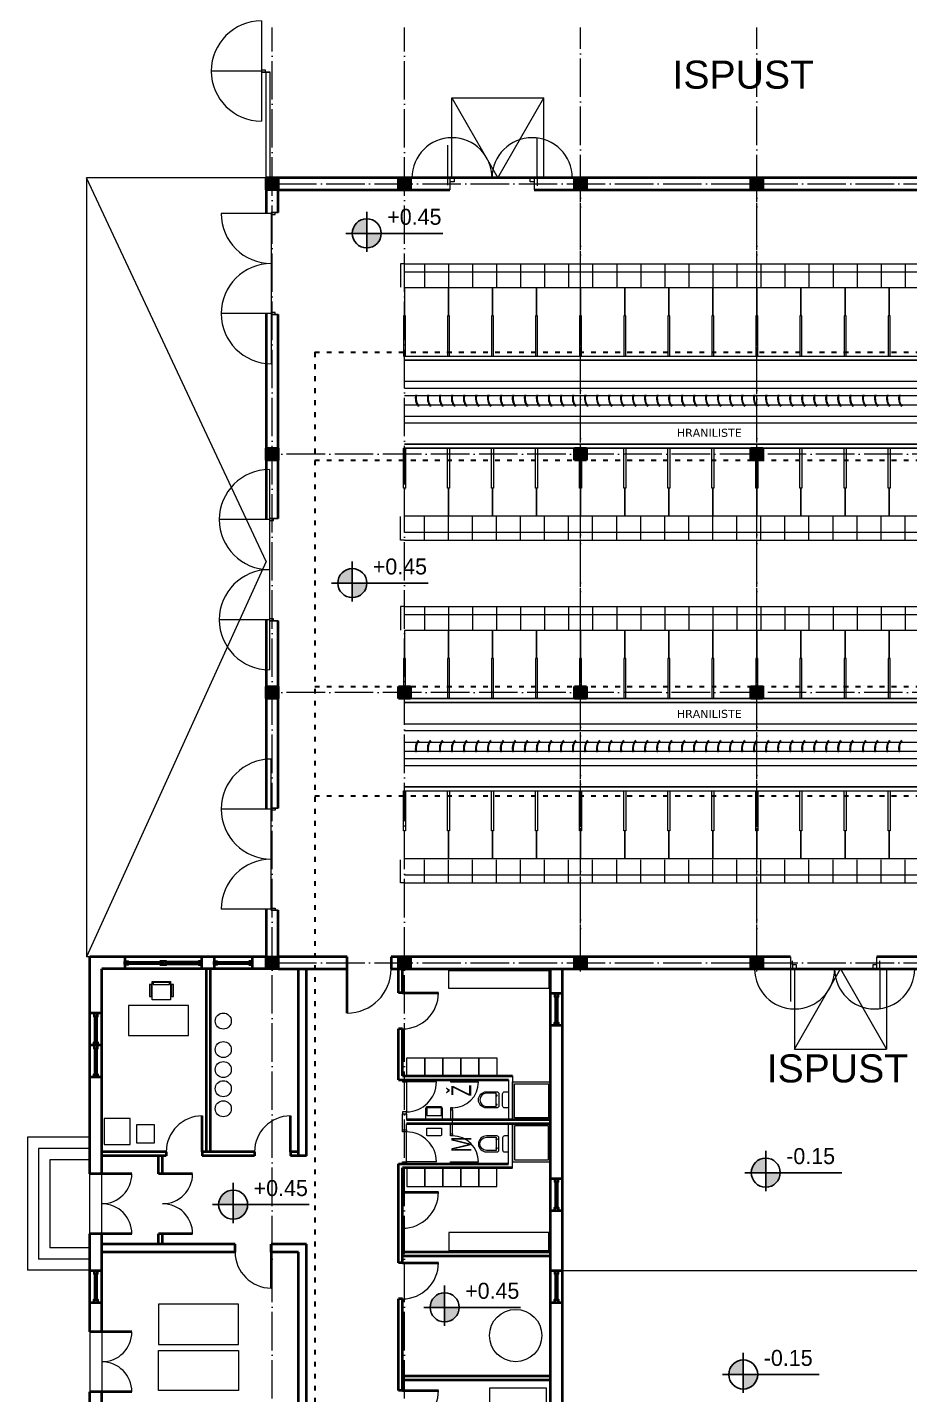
# Model space of a CAD drawing. Header units: millimetres. Extents: x 73 to 57768, y -40361 to 10065.
# Drawn here: x 4587 to 6789, y 4768 to 8181 of the extents above; entities that cross this region are included whole.
import ezdxf

# ---------------------------------------------------------------- set-up
doc = ezdxf.new("R2010")
doc.units = ezdxf.units.MM
doc.linetypes.add('ACAD_ISO03W100', pattern=[30, 12, -18])
doc.linetypes.add('ACAD_ISO04W100', pattern=[30, 24, -3, 0, -3])
for name, color, linetype, lineweight in [('1', 7, 'Continuous', 15), ('cijevi', 151, 'ACAD_ISO03W100', 30), ('fekalna', 43, 'Continuous', 5), ('hec', 253, 'Continuous', 5), ('oprema mobil.', 201, 'Continuous', 5), ('radna mjesta', 5, 'Continuous', 5), ('zidovi', 195, 'Continuous', 5)]:
    doc.layers.add(name, color=color, linetype=linetype, lineweight=lineweight)
doc.layers.add('pogled', color=7, linetype='Continuous', lineweight=5, true_color=0x8db1c3)
doc.layers.add('presjek', color=7, linetype='Continuous', lineweight=40, true_color=0xe37da2)
doc.layers.add('sjeccica', color=20, linetype='Continuous')
doc.layers.add('TEXT', color=7, linetype='Continuous')
doc.styles.add('1na50', font='', dxfattribs={"height": 15})
doc.styles.get('1na50').set_extended_font_data('SwitzerlandCondLight BH')

# ---------------------------------------------------------------- blocks, each defined once
blk = doc.blocks.new('A$C064C6560')
at = {"layer": '1'}
for points in [[(70, 112.5), (0, 112.5), (0, 2.5), (70, 2.5)], [(170, 2.5), (170, 112.5)]]:
    blk.add_lwpolyline(points, dxfattribs=at)
for points in [[(70, 110), (170, 110), (170, 115), (70, 115)], [(70, 0), (170, 0), (170, 5), (70, 5)]]:
    blk.add_lwpolyline(points, close=True, dxfattribs=at)
blk = doc.blocks.new('WC')
for points in [[(-20.6, -1.1), (19.4, -1.1), (19.4, -11.1, -0.414214), (14.4, -16.1, -0.414214)], [(14.4, -16.1), (-15.6, -16.1, -0.414214), (-20.6, -11.1), (-20.6, -1.1)], [(-15.6, -25.1), (14.4, -25.1, -0.414214), (19.4, -30.1), (19.4, -56.1, -1), (-20.6, -56.1), (-20.6, -30.1, -0.414214), (-15.6, -25.1, -0.414214)]]:
    blk.add_lwpolyline(points, format="xyb")
blk.add_lwpolyline([(16.1, -32.1), (-16.9, -32.1), (-16.9, -56.1, 1), (16.1, -56.1)], format="xyb", close=True)
for points in [[(-12.1, -32.1), (-10.7, -32.1), (-10.7, -29.1), (-12.1, -29.1)], [(10.8, -32.1), (12.2, -32.1), (12.2, -29.1), (10.8, -29.1)]]:
    blk.add_lwpolyline(points, close=True)

msp = doc.modelspace()

# ---------------------------------------------------------------- hatches: boundary and pattern name
at = {"layer": 'presjek'}
for points in [[(5212.775, 7805.822), (5182.775, 7805.822), (5182.775, 7775.822), (5212.775, 7775.822)], [(5542.775, 7805.822), (5512.775, 7805.822), (5512.775, 7775.822), (5542.775, 7775.822)], [(5982.775, 7805.822), (5952.775, 7805.822), (5952.775, 7775.822), (5982.775, 7775.822)], [(6422.775, 7805.822), (6392.775, 7805.822), (6392.775, 7775.822), (6422.775, 7775.822)], [(5212.775, 7130.822), (5182.775, 7130.822), (5182.775, 7100.822), (5212.775, 7100.822)], [(5982.775, 7130.822), (5952.775, 7130.822), (5952.775, 7100.822), (5982.775, 7100.822)], [(6422.775, 7130.822), (6392.775, 7130.822), (6392.775, 7100.822), (6422.775, 7100.822)], [(5212.775, 6535.822), (5182.775, 6535.822), (5182.775, 6505.822), (5212.775, 6505.822)], [(5542.775, 6535.822), (5512.775, 6535.822), (5512.775, 6505.822), (5542.775, 6505.822)], [(5982.775, 6535.822), (5952.775, 6535.822), (5952.775, 6505.822), (5982.775, 6505.822)], [(6422.775, 6535.822), (6392.775, 6535.822), (6392.775, 6505.822), (6422.775, 6505.822)], [(5212.775, 5860.822), (5182.775, 5860.822), (5182.775, 5830.822), (5212.775, 5830.822)], [(5542.775, 5860.822), (5512.775, 5860.822), (5512.775, 5830.822), (5542.775, 5830.822)], [(5982.775, 5860.822), (5952.775, 5860.822), (5952.775, 5830.822), (5982.775, 5830.822)], [(6422.775, 5860.822), (6392.775, 5860.822), (6392.775, 5830.822), (6422.775, 5830.822)]]:
    msp.add_hatch(color=256, dxfattribs=at).paths.add_polyline_path(points)
at = {"layer": 'TEXT'}
h = msp.add_hatch(color=256, dxfattribs=at)
h.paths.add_polyline_path([(5433.888, 7667.095), (5433.888, 7703.33, 0.41421356), (5397.653, 7667.095)])
h.paths.add_polyline_path([(5470.124, 7667.095), (5433.888, 7667.095), (5433.888, 7630.859, 0.41421356)])
h = msp.add_hatch(color=256, dxfattribs=at)
h.paths.add_polyline_path([(5397.849, 6794.195), (5397.849, 6830.431, 0.41421356), (5361.613, 6794.195)])
h.paths.add_polyline_path([(5434.085, 6794.195), (5397.849, 6794.195), (5397.849, 6757.959, 0.41421356)])
h = msp.add_hatch(color=256, dxfattribs=at)
h.paths.add_polyline_path([(6429.764, 5322.336), (6429.764, 5358.572, 0.41421356), (6393.528, 5322.336)])
h.paths.add_polyline_path([(6465.999, 5322.336), (6429.764, 5322.336), (6429.764, 5286.1, 0.41421356)])
h = msp.add_hatch(color=256, dxfattribs=at)
h.paths.add_polyline_path([(5100.435, 5242.503), (5100.435, 5278.738, 0.41421356), (5064.199, 5242.503)])
h.paths.add_polyline_path([(5136.671, 5242.503), (5100.435, 5242.503), (5100.435, 5206.267, 0.41421356)])
h = msp.add_hatch(color=256, dxfattribs=at)
h.paths.add_polyline_path([(5628.325, 4986.171), (5628.325, 5022.407, 0.41421356), (5592.089, 4986.171)])
h.paths.add_polyline_path([(5664.561, 4986.171), (5628.325, 4986.171), (5628.325, 4949.935, 0.41421356)])
h = msp.add_hatch(color=256, dxfattribs=at)
h.paths.add_polyline_path([(6373.766, 4818.558), (6373.766, 4854.794, 0.41421356), (6337.53, 4818.558)])
h.paths.add_polyline_path([(6410.002, 4818.558), (6373.766, 4818.558), (6373.766, 4782.322, 0.41421356)])

# ---------------------------------------------------------------- linework, layer by layer
for p, q in [((5180.907, 8069.839), (5170.907, 8069.839)), ((5180.907, 8069.839), (5192.775, 8069.839)), ((5195.635, 7719.226), (5212.775, 7719.226)), ((5195.635, 7464.226), (5212.775, 7464.226)), ((5527.775, 7350.822), (8280.275, 7350.822)), ((5527.775, 7140.822), (8280.275, 7140.822)), ((5527.775, 7130.822), (8280.275, 7130.822)), ((5200.907, 6955.194), (5190.907, 6955.194)), ((5200.907, 6955.194), (5212.775, 6955.194)), ((5200.907, 6700.194), (5190.907, 6700.194)), ((5200.907, 6700.194), (5212.775, 6700.194)), ((5527.775, 6505.822), (8280.275, 6505.822)), ((5527.775, 6495.822), (8280.275, 6495.822)), ((5527.775, 6285.822), (8280.275, 6285.822)), ((5195.635, 6232.419), (5212.775, 6232.419)), ((5195.635, 5977.419), (5212.775, 5977.419))]:
    msp.add_line(p, q)
at = {"layer": '1', "color": 251, "linetype": 'ACAD_ISO04W100', "ltscale": 4}
for p, q in [((5197.775, 2116.44), (5197.775, 8181.36)), ((5527.775, 2116.44), (5527.775, 8181.36)), ((5967.775, 5845.822), (5967.775, 8181.36)), ((6407.775, 5845.822), (6407.775, 8181.36)), ((5212.775, 7790.822), (9413.368, 7790.822)), ((5967.775, 5824.181), (5967.775, 7805.822)), ((6407.775, 5824.181), (6407.775, 7805.822)), ((9413.368, 7115.822), (5197.775, 7115.822)), ((9413.368, 6520.822), (5197.775, 6520.822)), ((5212.775, 5845.822), (9978.31, 5845.822))]:
    msp.add_line(p, q, dxfattribs=at)
at = {"layer": 'cijevi'}
for p, q in [((5304.089, 7370.383), (8592.775, 7370.383)), ((5304.089, 7370.383), (5304.089, 2781.084)), ((5304.089, 7100.822), (8592.775, 7100.822)), ((5304.089, 6535.822), (8592.775, 6535.822)), ((5304.089, 6262.726), (8592.775, 6262.726))]:
    msp.add_line(p, q, dxfattribs=at)
at = {"layer": 'fekalna'}
for p, q in [((5170.907, 8197.339), (5170.907, 8072.339)), ((5170.907, 8072.339), (5045.907, 8072.339)), ((5170.907, 8072.339), (5170.907, 7947.339)), ((5636.348, 7787.45), (5636.348, 7887.45)), ((5859.241, 7805.822), (5859.241, 7905.822)), ((5641.348, 7795.822), (5641.348, 7775.822)), ((5851.832, 7795.822), (5851.832, 7775.822)), ((5859.557, 7805.822), (5859.557, 7785.822)), ((5195.635, 7716.726), (5070.635, 7716.726)), ((5195.635, 7716.726), (5195.635, 7591.726)), ((5195.635, 7591.726), (5195.635, 7466.726)), ((5527.775, 7590.822), (5517.775, 7590.822)), ((5517.775, 7590.822), (5517.775, 7533.126)), ((5527.775, 7590.822), (8592.775, 7590.822)), ((5577.775, 7590.822), (5577.775, 7533.126)), ((5637.775, 7590.822), (5637.775, 7533.126)), ((5697.775, 7590.822), (5697.775, 7533.126)), ((5757.775, 7590.822), (5757.775, 7533.126)), ((5817.775, 7590.822), (5817.775, 7533.126)), ((5877.775, 7590.822), (5877.775, 7533.126)), ((5937.775, 7590.822), (5937.775, 7533.126)), ((5997.775, 7590.822), (5997.775, 7533.126)), ((6057.775, 7590.822), (6057.775, 7533.126)), ((6117.775, 7590.822), (6117.775, 7533.126)), ((6177.775, 7590.822), (6177.775, 7533.126)), ((6237.775, 7590.822), (6237.775, 7533.126)), ((6297.775, 7590.822), (6297.775, 7533.126)), ((6357.775, 7590.822), (6357.775, 7533.126)), ((6417.775, 7590.822), (6417.775, 7533.126)), ((6477.775, 7590.822), (6477.775, 7533.126)), ((6537.775, 7590.822), (6537.775, 7533.126)), ((6597.775, 7590.822), (6597.775, 7533.126)), ((6657.775, 7590.822), (6657.775, 7533.126)), ((6717.775, 7590.822), (6717.775, 7533.126)), ((6777.775, 7590.822), (6777.775, 7533.126)), ((5527.775, 7570.822), (8609.915, 7570.822)), ((5195.635, 7466.726), (5070.635, 7466.726)), ((5195.635, 7466.726), (5195.635, 7341.726)), ((5190.907, 7077.694), (5190.907, 6952.694)), ((5190.907, 6952.694), (5065.907, 6952.694)), ((5190.907, 6952.694), (5190.907, 6827.694)), ((5517.775, 6900.822), (5517.775, 6960.461)), ((5577.775, 6900.822), (5577.775, 6960.461)), ((5637.775, 6900.822), (5637.775, 6960.461)), ((5697.775, 6900.822), (5697.775, 6960.461)), ((5757.775, 6900.822), (5757.775, 6960.461)), ((5817.775, 6900.822), (5817.775, 6960.461)), ((5877.775, 6900.822), (5877.775, 6960.461)), ((5937.775, 6900.822), (5937.775, 6960.461)), ((5997.775, 6900.822), (5997.775, 6960.461)), ((6057.775, 6900.822), (6057.775, 6960.461)), ((6117.775, 6900.822), (6117.775, 6960.461)), ((6177.775, 6900.822), (6177.775, 6960.461)), ((6237.775, 6900.822), (6237.775, 6960.461)), ((6297.775, 6900.822), (6297.775, 6960.461)), ((6357.775, 6900.822), (6357.775, 6960.461)), ((6417.775, 6900.822), (6417.775, 6960.461)), ((6477.775, 6900.822), (6477.775, 6960.461)), ((6537.775, 6900.822), (6537.775, 6960.461)), ((6597.775, 6900.822), (6597.775, 6960.461)), ((6657.775, 6900.822), (6657.775, 6960.461)), ((6717.775, 6900.822), (6717.775, 6960.461)), ((6777.775, 6900.822), (6777.775, 6960.461)), ((5527.775, 6900.822), (5517.775, 6900.822)), ((5527.775, 6920.822), (8614.643, 6920.822)), ((5527.775, 6900.822), (8614.643, 6900.822)), ((5190.907, 6827.694), (5190.907, 6702.694)), ((5527.775, 6735.822), (5517.775, 6735.822)), ((5517.775, 6735.822), (5517.775, 6676.184)), ((5527.775, 6735.822), (8614.643, 6735.822)), ((5577.775, 6735.822), (5577.775, 6676.184)), ((5637.775, 6735.822), (5637.775, 6676.184)), ((5697.775, 6735.822), (5697.775, 6676.184)), ((5757.775, 6735.822), (5757.775, 6676.184)), ((5817.775, 6735.822), (5817.775, 6676.184)), ((5877.775, 6735.822), (5877.775, 6676.184)), ((5937.775, 6735.822), (5937.775, 6676.184)), ((5997.775, 6735.822), (5997.775, 6676.184)), ((6057.775, 6735.822), (6057.775, 6676.184)), ((6117.775, 6735.822), (6117.775, 6676.184)), ((6177.775, 6735.822), (6177.775, 6676.184)), ((6237.775, 6735.822), (6237.775, 6676.184)), ((6297.775, 6735.822), (6297.775, 6676.184)), ((6357.775, 6735.822), (6357.775, 6676.184)), ((6417.775, 6735.822), (6417.775, 6676.184)), ((6477.775, 6735.822), (6477.775, 6676.184)), ((6537.775, 6735.822), (6537.775, 6676.184)), ((6597.775, 6735.822), (6597.775, 6676.184)), ((6657.775, 6735.822), (6657.775, 6676.184)), ((6717.775, 6735.822), (6717.775, 6676.184)), ((6777.775, 6735.822), (6777.775, 6676.184)), ((5190.907, 6702.694), (5065.907, 6702.694)), ((5190.907, 6702.694), (5190.907, 6577.694)), ((5527.775, 6715.822), (8614.643, 6715.822)), ((5195.635, 6229.919), (5195.635, 6354.919)), ((5195.635, 6229.919), (5070.635, 6229.919)), ((5195.635, 6104.919), (5195.635, 6229.919)), ((5195.635, 5979.919), (5195.635, 6104.919)), ((5517.775, 6045.822), (5517.775, 6103.519)), ((5577.775, 6045.822), (5577.775, 6103.519)), ((5637.775, 6045.822), (5637.775, 6103.519)), ((5697.775, 6045.822), (5697.775, 6103.519)), ((5757.775, 6045.822), (5757.775, 6103.519)), ((5817.775, 6045.822), (5817.775, 6103.519)), ((5877.775, 6045.822), (5877.775, 6103.519)), ((5937.775, 6045.822), (5937.775, 6103.519)), ((5997.775, 6045.822), (5997.775, 6103.519)), ((6057.775, 6045.822), (6057.775, 6103.519)), ((6117.775, 6045.822), (6117.775, 6103.519)), ((6177.775, 6045.822), (6177.775, 6103.519)), ((6237.775, 6045.822), (6237.775, 6103.519)), ((6297.775, 6045.822), (6297.775, 6103.519)), ((6357.775, 6045.822), (6357.775, 6103.519)), ((6417.775, 6045.822), (6417.775, 6103.519)), ((6477.775, 6045.822), (6477.775, 6103.519)), ((6537.775, 6045.822), (6537.775, 6103.519)), ((6597.775, 6045.822), (6597.775, 6103.519)), ((6657.775, 6045.822), (6657.775, 6103.519)), ((6717.775, 6045.822), (6717.775, 6103.519)), ((6777.775, 6045.822), (6777.775, 6103.519)), ((5527.775, 6045.822), (5517.775, 6045.822)), ((5527.775, 6065.822), (8609.915, 6065.822)), ((5527.775, 6045.822), (8609.915, 6045.822)), ((5195.635, 5979.919), (5070.635, 5979.919)), ((6491.33, 5860.822), (6491.33, 5749.334)), ((6496.33, 5840.962), (6496.33, 5850.962)), ((6706.815, 5840.962), (6706.815, 5860.822)), ((6714.54, 5830.962), (6714.54, 5850.962)), ((6714.223, 5830.962), (6714.223, 5730.962))]:
    msp.add_line(p, q, dxfattribs=at)
for points in [[(5170.907, 8069.839), (5180.907, 8069.839), (5180.907, 8074.839), (5170.907, 8074.839)], [(5651.856, 7805.822), (5651.856, 7795.822), (5641.856, 7795.822), (5641.856, 7805.822)], [(5851.856, 7805.822), (5851.856, 7795.822), (5841.856, 7795.822), (5841.856, 7805.822)], [(5195.635, 7714.226), (5205.635, 7714.226), (5205.635, 7719.226), (5195.635, 7719.226)], [(5195.635, 7464.226), (5205.635, 7464.226), (5205.635, 7469.226), (5195.635, 7469.226)], [(5190.907, 6950.194), (5200.907, 6950.194), (5200.907, 6955.194), (5190.907, 6955.194)], [(5190.907, 6700.194), (5200.907, 6700.194), (5200.907, 6705.194), (5190.907, 6705.194)], [(5195.635, 6232.419), (5205.635, 6232.419), (5205.635, 6227.419), (5195.635, 6227.419)], [(5195.635, 5982.419), (5205.635, 5982.419), (5205.635, 5977.419), (5195.635, 5977.419)], [(6506.839, 5830.962), (6506.839, 5840.962), (6496.839, 5840.962), (6496.839, 5830.962)], [(6706.839, 5830.962), (6706.839, 5840.962), (6696.839, 5840.962), (6696.839, 5830.962)]]:
    msp.add_lwpolyline(points, close=True, dxfattribs=at)
for centre, radius, start, end in [((5170.907, 8072.339), 125, 90, 270), ((5646.856, 7805.822), 100, 0, 180), ((5846.856, 7805.822), 100, 0, 180), ((5195.635, 7716.726), 125, 180, 270), ((5195.635, 7466.726), 125, 90, 270), ((5190.907, 6952.694), 125, 90, 270), ((5190.907, 6702.694), 125, 90, 270), ((5195.635, 6229.919), 125, 90, 270), ((5195.635, 5979.919), 125, 90, 180), ((6501.839, 5830.962), 100, 180, 0), ((6701.839, 5830.962), 100, 180, 0)]:
    msp.add_arc(centre, radius, start, end, dxfattribs=at)
at = {"layer": 'hec'}
for p, q in [((4742.775, 5410.742), (4586.775, 5410.742)), ((4586.775, 5410.742), (4586.775, 5078.742)), ((4742.775, 5382.742), (4614.775, 5382.742)), ((4614.775, 5382.742), (4614.775, 5106.742)), ((4642.775, 5354.742), (4642.775, 5134.742)), ((4742.775, 5354.742), (4642.775, 5354.742)), ((4742.775, 5134.742), (4642.775, 5134.742)), ((4742.775, 5106.742), (4614.775, 5106.742)), ((4742.775, 5078.742), (4586.775, 5078.742))]:
    msp.add_line(p, q, dxfattribs=at)
at = {"layer": 'oprema mobil.'}
for points in [[(4891.734, 5792.155), (4891.734, 5762.155), (4896.734, 5762.155), (4896.734, 5792.155)], [(4943.734, 5754.155), (4898.734, 5754.155), (4898.734, 5799.155), (4943.734, 5799.155)], [(4941.734, 5797.155), (4900.734, 5797.155), (4900.734, 5792.155), (4941.734, 5792.155)], [(4946.734, 5792.155), (4946.734, 5762.155), (4951.734, 5762.155), (4951.734, 5792.155)], [(4904.375, 5441.54), (4859.375, 5441.54), (4859.375, 5396.54), (4904.375, 5396.54)]]:
    msp.add_lwpolyline(points, close=True, dxfattribs=at)
at = {"layer": 'pogled', "ltscale": 5}
for p, q in [((5182.775, 7805.822), (5182.775, 8069.839)), ((5192.775, 7805.822), (5192.775, 8069.839)), ((4734.775, 7805.822), (4734.775, 5860.822)), ((5182.775, 6848.322), (4734.775, 7805.822)), ((5182.775, 7805.822), (4734.775, 7805.822)), ((5182.775, 6848.322), (4734.775, 5860.822)), ((5182.775, 5860.822), (4734.775, 5860.822))]:
    msp.add_line(p, q, dxfattribs=at)
at = {"layer": 'pogled', "ltscale": 55}
for p, q in [((5646.183, 8005.683), (5761.194, 7805.683)), ((5646.183, 7805.683), (5646.183, 8005.683)), ((5646.183, 8005.683), (5876.206, 8005.683)), ((5761.194, 7805.683), (5876.206, 8005.683)), ((5876.206, 7805.683), (5876.206, 8005.683)), ((6501.246, 5630.962), (6616.258, 5830.962)), ((6501.246, 5830.962), (6501.246, 5630.962)), ((6616.258, 5830.962), (6731.269, 5630.962)), ((6731.269, 5830.962), (6731.269, 5630.962)), ((6501.246, 5630.962), (6731.269, 5630.962))]:
    msp.add_line(p, q, dxfattribs=at)
at = {"layer": 'pogled', "ltscale": 3}
for p, q in [((5527.775, 7297.822), (8280.275, 7297.822)), ((5527.775, 7280.822), (8280.275, 7280.822)), ((5527.775, 7262.064), (8592.775, 7262.064)), ((5527.775, 7239.462), (8592.775, 7239.462)), ((5527.775, 7210.822), (8280.275, 7210.822)), ((5527.775, 7193.822), (8280.275, 7193.822)), ((5527.775, 6442.822), (8280.275, 6442.822)), ((5527.775, 6425.822), (8280.275, 6425.822)), ((5527.775, 6397.182), (8592.775, 6397.182)), ((5527.775, 6374.58), (8592.775, 6374.58)), ((5527.775, 6355.822), (8280.275, 6355.822)), ((5527.775, 6338.822), (8280.275, 6338.822))]:
    msp.add_line(p, q, dxfattribs=at)
at = {"layer": 'pogled'}
for p, q in [((4838.491, 5849.822), (4918.068, 5849.822)), ((4918.068, 5841.822), (4838.491, 5841.822)), ((5013.592, 5849.822), (4934.015, 5849.822)), ((4934.015, 5841.822), (5013.592, 5841.822)), ((5060.713, 5849.822), (5140.29, 5849.822)), ((5140.29, 5841.822), (5060.713, 5841.822)), ((5903.775, 5761.511), (5903.775, 5697.511)), ((5911.775, 5697.511), (5911.775, 5761.511)), ((4753.775, 5712.443), (4753.775, 5648.443)), ((4761.775, 5648.443), (4761.775, 5712.443)), ((4753.775, 5632.443), (4753.775, 5568.443)), ((4761.775, 5568.443), (4761.775, 5632.443)), ((5532.775, 5549.181), (5532.775, 5474.181)), ((5532.775, 5349.181), (5532.775, 5424.181)), ((4742.775, 5169.742), (4742.775, 5319.742)), ((4772.775, 5169.742), (4772.775, 5319.742)), ((5903.775, 5299.217), (5903.775, 5235.217)), ((5911.775, 5235.217), (5911.775, 5299.217)), ((4753.775, 5069.501), (4753.775, 5005.501)), ((4761.775, 5005.501), (4761.775, 5069.501)), ((5903.775, 5069.501), (5903.775, 5005.501)), ((5911.775, 5005.501), (5911.775, 5069.501)), ((7282.775, 5077.501), (5922.775, 5077.501)), ((4742.775, 4925.205), (4742.775, 4775.205)), ((4772.775, 4925.205), (4772.775, 4775.205))]:
    msp.add_line(p, q, dxfattribs=at)
at = {"layer": 'pogled', "ltscale": 4}
for points in [[(5888.659, 5782.303), (5638.659, 5782.303), (5638.659, 5827.303), (5888.659, 5827.303)], [(5578.775, 5609.181), (5578.775, 5564.181), (5533.775, 5564.181), (5533.775, 5609.181)], [(5623.775, 5609.181), (5623.775, 5564.181), (5578.775, 5564.181), (5578.775, 5609.181)], [(5668.775, 5609.181), (5668.775, 5564.181), (5623.775, 5564.181), (5623.775, 5609.181)], [(5713.775, 5609.181), (5713.775, 5564.181), (5668.775, 5564.181), (5668.775, 5609.181)], [(5758.775, 5609.181), (5758.775, 5564.181), (5713.775, 5564.181), (5713.775, 5609.181)], [(5892.775, 5549.181), (5892.775, 5454.181), (5797.775, 5454.181), (5797.775, 5549.181)], [(5887.775, 5544.181), (5887.775, 5459.181), (5802.775, 5459.181), (5802.775, 5544.181)], [(5892.775, 5349.181), (5892.775, 5444.181), (5797.775, 5444.181), (5797.775, 5349.181)], [(5887.775, 5354.181), (5887.775, 5439.181), (5802.775, 5439.181), (5802.775, 5354.181)], [(5578.775, 5288.181), (5578.775, 5333.181), (5533.775, 5333.181), (5533.775, 5288.181)], [(5623.775, 5288.181), (5623.775, 5333.181), (5578.775, 5333.181), (5578.775, 5288.181)], [(5668.775, 5288.181), (5668.775, 5333.181), (5623.775, 5333.181), (5623.775, 5288.181)], [(5713.775, 5288.181), (5713.775, 5333.181), (5668.775, 5333.181), (5668.775, 5288.181)], [(5758.775, 5288.181), (5758.775, 5333.181), (5713.775, 5333.181), (5713.775, 5288.181)], [(5888.659, 5172.7), (5638.659, 5172.7), (5638.659, 5127.7), (5888.659, 5127.7)]]:
    msp.add_lwpolyline(points, close=True, dxfattribs=at)
at = {"layer": 'pogled'}
for points in [[(5618.269, 5486.847), (5585.603, 5486.847, 0.41421356), (5580.936, 5482.181), (5580.936, 5454.181), (5622.936, 5454.181), (5622.936, 5482.181, 0.41421356)], [(5618.269, 5484.047), (5585.603, 5484.047, 0.41421356), (5583.736, 5482.181), (5583.736, 5464.85), (5620.136, 5464.85), (5620.136, 5482.181, 0.41421356)], [(5618.269, 5414.314), (5585.603, 5414.314, -0.41421356), (5583.736, 5416.181), (5583.736, 5433.511), (5620.136, 5433.511), (5620.136, 5416.181, -0.41421356)]]:
    msp.add_lwpolyline(points, format="xyb", close=True, dxfattribs=at)
for points in [[(5114.119, 4893.77), (5114.119, 4993.77), (4914.119, 4993.77), (4914.119, 4893.77)], [(5114.119, 4878.77), (5114.119, 4778.77), (4914.119, 4778.77), (4914.119, 4878.77)], [(5740.116, 4682.1), (5882.768, 4682.1), (5882.768, 4784.359), (5740.116, 4784.359)]]:
    msp.add_lwpolyline(points, close=True, dxfattribs=at)
for centre, radius in [((5075.882, 5700.851), 20), ((5075.882, 5629.685), 20), ((5075.882, 5579.685), 20), ((5075.882, 5531.951), 20), ((5075.882, 5481.951), 20), ((5805.657, 4915.859), 65.307)]:
    msp.add_circle(centre, radius, dxfattribs=at)
at = {"layer": 'pogled', "ltscale": 3}
for centre, radius, start, end in [((5587.436, 7255.339), 32.304, 163.970973, 219.689658), ((5587.436, 7255.339), 30.304, 163.970973, 219.689658), ((5617.436, 7255.339), 32.304, 163.970973, 219.689658), ((5617.436, 7255.339), 30.304, 163.970973, 219.689658), ((5647.436, 7255.339), 32.304, 163.970973, 219.689658), ((5647.436, 7255.339), 30.304, 163.970973, 219.689658), ((5677.436, 7255.339), 32.304, 163.970973, 219.689658), ((5677.436, 7255.339), 30.304, 163.970973, 219.689658), ((5707.436, 7255.339), 32.304, 163.970973, 219.689658), ((5707.436, 7255.339), 30.304, 163.970973, 219.689658), ((5737.436, 7255.339), 32.304, 163.970973, 219.689658), ((5737.436, 7255.339), 30.304, 163.970973, 219.689658), ((5767.436, 7255.339), 32.304, 163.970973, 219.689658), ((5767.436, 7255.339), 30.304, 163.970973, 219.689658), ((5799.478, 7255.339), 32.304, 163.970973, 219.689658), ((5799.478, 7255.339), 30.304, 163.970973, 219.689658), ((5829.478, 7255.339), 32.304, 163.970973, 219.689658), ((5829.478, 7255.339), 30.304, 163.970973, 219.689658), ((5859.478, 7255.339), 32.304, 163.970973, 219.689658), ((5859.478, 7255.339), 30.304, 163.970973, 219.689658), ((5889.478, 7255.339), 32.304, 163.970973, 219.689658), ((5889.478, 7255.339), 30.304, 163.970973, 219.689658), ((5919.478, 7255.339), 32.304, 163.970973, 219.689658), ((5919.478, 7255.339), 30.304, 163.970973, 219.689658), ((5949.478, 7255.339), 32.304, 163.970973, 219.689658), ((5949.478, 7255.339), 30.304, 163.970973, 219.689658), ((5979.478, 7255.339), 32.304, 163.970973, 219.689658), ((5979.478, 7255.339), 30.304, 163.970973, 219.689658), ((6009.478, 7255.339), 32.304, 163.970973, 219.689658), ((6009.478, 7255.339), 32.304, 163.970973, 219.689658), ((6009.478, 7255.339), 30.304, 163.970973, 219.689658), ((6009.478, 7255.339), 30.304, 163.970973, 219.689658), ((6039.478, 7255.339), 32.304, 163.970973, 219.689658), ((6039.478, 7255.339), 30.304, 163.970973, 219.689658), ((6069.478, 7255.339), 32.304, 163.970973, 219.689658), ((6069.478, 7255.339), 30.304, 163.970973, 219.689658), ((6099.478, 7255.339), 32.304, 163.970973, 219.689658), ((6099.478, 7255.339), 30.304, 163.970973, 219.689658), ((6129.478, 7255.339), 32.304, 163.970973, 219.689658), ((6129.478, 7255.339), 30.304, 163.970973, 219.689658), ((6159.478, 7255.339), 32.304, 163.970973, 219.689658), ((6159.478, 7255.339), 30.304, 163.970973, 219.689658), ((6189.478, 7255.339), 32.304, 163.970973, 219.689658), ((6189.478, 7255.339), 30.304, 163.970973, 219.689658), ((6219.478, 7255.339), 32.304, 163.970973, 219.689658), ((6219.478, 7255.339), 30.304, 163.970973, 219.689658), ((6251.521, 7255.339), 32.304, 163.970973, 219.689658), ((6251.521, 7255.339), 30.304, 163.970973, 219.689658), ((6281.521, 7255.339), 32.304, 163.970973, 219.689658), ((6281.521, 7255.339), 30.304, 163.970973, 219.689658), ((6311.521, 7255.339), 32.304, 163.970973, 219.689658), ((6311.521, 7255.339), 30.304, 163.970973, 219.689658), ((6341.521, 7255.339), 32.304, 163.970973, 219.689658), ((6341.521, 7255.339), 30.304, 163.970973, 219.689658), ((6371.521, 7255.339), 32.304, 163.970973, 219.689658), ((6371.521, 7255.339), 30.304, 163.970973, 219.689658), ((6401.521, 7255.339), 32.304, 163.970973, 219.689658), ((6401.521, 7255.339), 30.304, 163.970973, 219.689658), ((6431.521, 7255.339), 32.304, 163.970973, 219.689658), ((6431.521, 7255.339), 30.304, 163.970973, 219.689658), ((6461.521, 7255.339), 32.304, 163.970973, 219.689658), ((6461.521, 7255.339), 32.304, 163.970973, 219.689658), ((6461.521, 7255.339), 30.304, 163.970973, 219.689658), ((6461.521, 7255.339), 30.304, 163.970973, 219.689658), ((6491.521, 7255.339), 32.304, 163.970973, 219.689658), ((6491.521, 7255.339), 30.304, 163.970973, 219.689658), ((6521.521, 7255.339), 32.304, 163.970973, 219.689658), ((6521.521, 7255.339), 30.304, 163.970973, 219.689658), ((6551.521, 7255.339), 32.304, 163.970973, 219.689658), ((6551.521, 7255.339), 30.304, 163.970973, 219.689658), ((6581.521, 7255.339), 32.304, 163.970973, 219.689658), ((6581.521, 7255.339), 30.304, 163.970973, 219.689658), ((6611.521, 7255.339), 32.304, 163.970973, 219.689658), ((6611.521, 7255.339), 30.304, 163.970973, 219.689658), ((6641.521, 7255.339), 32.304, 163.970973, 219.689658), ((6641.521, 7255.339), 30.304, 163.970973, 219.689658), ((6671.521, 7255.339), 32.304, 163.970973, 219.689658), ((6671.521, 7255.339), 30.304, 163.970973, 219.689658), ((6703.563, 7255.339), 32.304, 163.970973, 219.689658), ((6703.563, 7255.339), 30.304, 163.970973, 219.689658), ((6733.563, 7255.339), 32.304, 163.970973, 219.689658), ((6733.563, 7255.339), 30.304, 163.970973, 219.689658), ((6763.563, 7255.339), 32.304, 163.970973, 219.689658), ((6763.563, 7255.339), 30.304, 163.970973, 219.689658), ((6793.563, 7255.339), 32.304, 163.970973, 219.689658), ((6793.563, 7255.339), 30.304, 163.970973, 219.689658), ((5587.436, 6381.305), 32.304, 140.310342, 196.029027), ((5587.436, 6381.305), 30.304, 140.310342, 196.029027), ((5617.436, 6381.305), 32.304, 140.310342, 196.029027), ((5617.436, 6381.305), 30.304, 140.310342, 196.029027), ((5647.436, 6381.305), 32.304, 140.310342, 196.029027), ((5647.436, 6381.305), 30.304, 140.310342, 196.029027), ((5677.436, 6381.305), 32.304, 140.310342, 196.029027), ((5677.436, 6381.305), 30.304, 140.310342, 196.029027), ((5707.436, 6381.305), 32.304, 140.310342, 196.029027), ((5707.436, 6381.305), 30.304, 140.310342, 196.029027), ((5737.436, 6381.305), 32.304, 140.310342, 196.029027), ((5737.436, 6381.305), 30.304, 140.310342, 196.029027), ((5767.436, 6381.305), 32.304, 140.310342, 196.029027), ((5767.436, 6381.305), 30.304, 140.310342, 196.029027), ((5799.478, 6381.305), 32.304, 140.310342, 196.029027), ((5799.478, 6381.305), 30.304, 140.310342, 196.029027), ((5829.478, 6381.305), 32.304, 140.310342, 196.029027), ((5829.478, 6381.305), 30.304, 140.310342, 196.029027), ((5859.478, 6381.305), 32.304, 140.310342, 196.029027), ((5859.478, 6381.305), 30.304, 140.310342, 196.029027), ((5889.478, 6381.305), 32.304, 140.310342, 196.029027), ((5889.478, 6381.305), 30.304, 140.310342, 196.029027), ((5919.478, 6381.305), 32.304, 140.310342, 196.029027), ((5919.478, 6381.305), 30.304, 140.310342, 196.029027), ((5949.478, 6381.305), 32.304, 140.310342, 196.029027), ((5949.478, 6381.305), 30.304, 140.310342, 196.029027), ((5979.478, 6381.305), 32.304, 140.310342, 196.029027), ((5979.478, 6381.305), 30.304, 140.310342, 196.029027), ((6009.478, 6381.305), 32.304, 140.310342, 196.029027), ((6009.478, 6381.305), 32.304, 140.310342, 196.029027), ((6009.478, 6381.305), 30.304, 140.310342, 196.029027), ((6009.478, 6381.305), 30.304, 140.310342, 196.029027), ((6039.478, 6381.305), 32.304, 140.310342, 196.029027), ((6039.478, 6381.305), 30.304, 140.310342, 196.029027), ((6069.478, 6381.305), 32.304, 140.310342, 196.029027), ((6069.478, 6381.305), 30.304, 140.310342, 196.029027), ((6099.478, 6381.305), 32.304, 140.310342, 196.029027), ((6099.478, 6381.305), 30.304, 140.310342, 196.029027), ((6129.478, 6381.305), 32.304, 140.310342, 196.029027), ((6129.478, 6381.305), 30.304, 140.310342, 196.029027), ((6159.478, 6381.305), 32.304, 140.310342, 196.029027), ((6159.478, 6381.305), 30.304, 140.310342, 196.029027), ((6189.478, 6381.305), 32.304, 140.310342, 196.029027), ((6189.478, 6381.305), 30.304, 140.310342, 196.029027), ((6219.478, 6381.305), 32.304, 140.310342, 196.029027), ((6219.478, 6381.305), 30.304, 140.310342, 196.029027), ((6251.521, 6381.305), 32.304, 140.310342, 196.029027), ((6251.521, 6381.305), 30.304, 140.310342, 196.029027), ((6281.521, 6381.305), 32.304, 140.310342, 196.029027), ((6281.521, 6381.305), 30.304, 140.310342, 196.029027), ((6311.521, 6381.305), 32.304, 140.310342, 196.029027), ((6311.521, 6381.305), 30.304, 140.310342, 196.029027), ((6341.521, 6381.305), 32.304, 140.310342, 196.029027), ((6341.521, 6381.305), 30.304, 140.310342, 196.029027), ((6371.521, 6381.305), 32.304, 140.310342, 196.029027), ((6371.521, 6381.305), 30.304, 140.310342, 196.029027), ((6401.521, 6381.305), 32.304, 140.310342, 196.029027), ((6401.521, 6381.305), 30.304, 140.310342, 196.029027), ((6431.521, 6381.305), 32.304, 140.310342, 196.029027), ((6431.521, 6381.305), 30.304, 140.310342, 196.029027), ((6461.521, 6381.305), 32.304, 140.310342, 196.029027), ((6461.521, 6381.305), 32.304, 140.310342, 196.029027), ((6461.521, 6381.305), 30.304, 140.310342, 196.029027), ((6461.521, 6381.305), 30.304, 140.310342, 196.029027), ((6491.521, 6381.305), 32.304, 140.310342, 196.029027), ((6491.521, 6381.305), 30.304, 140.310342, 196.029027), ((6521.521, 6381.305), 32.304, 140.310342, 196.029027), ((6521.521, 6381.305), 30.304, 140.310342, 196.029027), ((6551.521, 6381.305), 32.304, 140.310342, 196.029027), ((6551.521, 6381.305), 30.304, 140.310342, 196.029027), ((6581.521, 6381.305), 32.304, 140.310342, 196.029027), ((6581.521, 6381.305), 30.304, 140.310342, 196.029027), ((6611.521, 6381.305), 32.304, 140.310342, 196.029027), ((6611.521, 6381.305), 30.304, 140.310342, 196.029027), ((6641.521, 6381.305), 32.304, 140.310342, 196.029027), ((6641.521, 6381.305), 30.304, 140.310342, 196.029027), ((6671.521, 6381.305), 32.304, 140.310342, 196.029027), ((6671.521, 6381.305), 30.304, 140.310342, 196.029027), ((6703.563, 6381.305), 32.304, 140.310342, 196.029027), ((6703.563, 6381.305), 30.304, 140.310342, 196.029027), ((6733.563, 6381.305), 32.304, 140.310342, 196.029027), ((6733.563, 6381.305), 30.304, 140.310342, 196.029027), ((6763.563, 6381.305), 32.304, 140.310342, 196.029027), ((6763.563, 6381.305), 30.304, 140.310342, 196.029027), ((6793.563, 6381.305), 32.304, 140.310342, 196.029027), ((6793.563, 6381.305), 30.304, 140.310342, 196.029027)]:
    msp.add_arc(centre, radius, start, end, dxfattribs=at)
at = {"layer": 'pogled'}
for centre, radius, start, end in [((5522.777, 5771.196), 90, 270, 0), ((5532.775, 5549.181), 75, 270, 0), ((5647.775, 5549.181), 65, 270, 0), ((5023.298, 5374.181), 90, 90, 180), ((5243.763, 5374.181), 90, 90, 180), ((5532.775, 5349.181), 75, 0, 90), ((5647.775, 5349.181), 65, 0, 90), ((4772.775, 5319.742), 75, 270, 0), ((4924.291, 5319.742), 75, 270, 0), ((5522.777, 5273.473), 90, 270, 0), ((4772.775, 5169.742), 75, 0, 90), ((4924.291, 5169.742), 75, 0, 90), ((5195.406, 5124.181), 90, 180, 270), ((5522.777, 5097.268), 90, 270, 0), ((4772.775, 4925.205), 75, 270, 0), ((4772.775, 4775.205), 75, 0, 90), ((5522.777, 4778.817), 90, 270, 0)]:
    msp.add_arc(centre, radius, start, end, dxfattribs=at)
msp.add_ellipse((5384.752, 5830.822), major_axis=(-110, -0.02), ratio=1, start_param=1.5706142, end_param=3.14141052, dxfattribs=at)
at = {"layer": 'presjek'}
for p, q in [((5182.775, 7805.822), (5212.775, 7805.822)), ((5182.775, 7775.822), (5182.775, 7805.822)), ((8592.775, 7805.822), (5182.775, 7805.822)), ((5182.775, 7805.822), (5182.775, 7716.726)), ((5212.775, 7805.822), (5212.775, 7775.822)), ((5512.775, 7805.822), (5542.775, 7805.822)), ((5512.775, 7775.822), (5512.775, 7805.822)), ((5542.775, 7805.822), (5542.775, 7775.822)), ((5952.775, 7805.822), (5982.775, 7805.822)), ((5952.775, 7775.822), (5952.775, 7805.822)), ((5982.775, 7805.822), (5982.775, 7775.822)), ((6392.775, 7805.822), (6422.775, 7805.822)), ((6392.775, 7775.822), (6392.775, 7805.822)), ((6422.775, 7805.822), (6422.775, 7775.822)), ((5212.775, 7775.822), (5182.775, 7775.822)), ((5212.775, 7775.822), (5641.348, 7775.822)), ((5212.775, 7719.226), (5212.775, 7775.822)), ((5542.775, 7775.822), (5512.775, 7775.822)), ((5851.832, 7775.822), (7839.923, 7775.822)), ((5982.775, 7775.822), (5952.775, 7775.822)), ((6422.775, 7775.822), (6392.775, 7775.822)), ((5182.775, 7592.389), (5182.775, 7591.063)), ((5182.775, 7466.726), (5182.775, 6952.694)), ((5212.775, 6955.194), (5212.775, 7464.226)), ((5182.775, 7130.822), (5212.775, 7130.822)), ((5182.775, 7100.822), (5182.775, 7130.822)), ((5212.775, 7100.822), (5182.775, 7100.822)), ((5212.775, 7130.822), (5212.775, 7100.822)), ((5952.775, 7130.822), (5982.775, 7130.822)), ((5952.775, 7100.822), (5952.775, 7130.822)), ((5982.775, 7100.822), (5952.775, 7100.822)), ((5982.775, 7130.822), (5982.775, 7100.822)), ((6392.775, 7130.822), (6422.775, 7130.822)), ((6392.775, 7100.822), (6392.775, 7130.822)), ((6422.775, 7100.822), (6392.775, 7100.822)), ((6422.775, 7130.822), (6422.775, 7100.822)), ((5182.775, 6827.959), (5182.775, 6827.429)), ((5182.775, 6702.694), (5182.775, 6229.919)), ((5212.775, 6232.419), (5212.775, 6700.194)), ((5182.775, 6535.822), (5212.775, 6535.822)), ((5182.775, 6505.822), (5182.775, 6535.822)), ((5212.775, 6535.822), (5212.775, 6505.822)), ((5512.775, 6535.822), (5542.775, 6535.822)), ((5512.775, 6505.822), (5512.775, 6535.822)), ((5542.775, 6535.822), (5542.775, 6505.822)), ((5952.775, 6535.822), (5982.775, 6535.822)), ((5952.775, 6505.822), (5952.775, 6535.822)), ((5982.775, 6535.822), (5982.775, 6505.822)), ((6392.775, 6535.822), (6422.775, 6535.822)), ((6392.775, 6505.822), (6392.775, 6535.822)), ((6422.775, 6535.822), (6422.775, 6505.822)), ((5212.775, 6505.822), (5182.775, 6505.822)), ((5542.775, 6505.822), (5512.775, 6505.822)), ((5982.775, 6505.822), (5952.775, 6505.822)), ((6422.775, 6505.822), (6392.775, 6505.822)), ((5182.775, 6105.582), (5182.775, 6104.255)), ((5182.775, 5979.919), (5182.775, 5830.822)), ((5212.775, 5860.822), (5212.775, 5977.419)), ((5182.775, 5860.822), (4742.775, 5860.822)), ((4742.775, 5319.742), (4742.775, 5860.822)), ((4830.491, 5860.822), (4830.491, 5830.822)), ((4918.068, 5845.822), (4838.491, 5845.822)), ((4926.068, 5845.822), (4926.041, 5845.822)), ((5013.592, 5845.822), (4934.041, 5845.822)), ((5021.592, 5860.822), (5021.592, 5830.822)), ((5052.713, 5860.822), (5052.713, 5830.822)), ((5140.29, 5845.822), (5060.713, 5845.822)), ((5148.29, 5845.822), (5148.264, 5845.822)), ((5148.29, 5860.822), (5148.29, 5830.822)), ((5182.775, 5860.822), (5212.775, 5860.822)), ((5182.775, 5830.822), (5182.775, 5860.822)), ((5212.775, 5860.822), (5212.775, 5830.822)), ((5384.752, 5860.822), (5212.775, 5860.822)), ((5384.752, 5720.822), (5384.752, 5860.822)), ((5494.752, 5860.822), (5494.752, 5830.822)), ((6491.33, 5860.822), (5494.752, 5860.822)), ((5512.775, 5860.822), (5542.775, 5860.822)), ((5512.775, 5830.822), (5512.775, 5860.822)), ((5542.775, 5860.822), (5542.775, 5830.822)), ((5952.775, 5860.822), (5982.775, 5860.822)), ((5952.775, 5830.822), (5952.775, 5860.822)), ((5982.775, 5860.822), (5982.775, 5830.822)), ((6392.775, 5860.822), (6422.775, 5860.822)), ((6392.775, 5830.822), (6392.775, 5860.822)), ((6422.775, 5860.822), (6422.775, 5830.822)), ((7847.686, 5860.822), (6706.815, 5860.822)), ((5182.775, 5830.822), (4772.775, 5830.822)), ((4772.775, 5319.742), (4772.775, 5830.822)), ((5033.763, 5374.181), (5033.763, 5830.822)), ((5043.763, 5374.181), (5043.763, 5830.822)), ((5212.775, 5830.822), (5182.775, 5830.822)), ((5212.775, 5830.822), (5384.752, 5830.822)), ((5263.763, 5364.181), (5263.763, 5830.822)), ((5283.763, 5364.181), (5283.763, 5830.822)), ((5494.752, 5830.822), (8622.775, 5830.822)), ((5542.775, 5830.822), (5512.775, 5830.822)), ((5512.775, 5771.196), (5512.775, 5830.822)), ((5522.775, 5771.196), (5522.775, 5830.822)), ((5892.775, 4324.181), (5892.775, 5830.822)), ((5922.775, 4324.181), (5922.775, 5830.822)), ((5982.775, 5830.822), (5952.775, 5830.822)), ((6422.775, 5830.822), (6392.775, 5830.822)), ((5522.777, 5771.196), (5512.775, 5771.196)), ((5522.777, 5771.196), (5612.777, 5771.196)), ((5922.775, 5769.511), (5892.775, 5769.511)), ((5907.775, 5697.511), (5907.775, 5761.511)), ((4772.775, 5720.443), (4742.775, 5720.443)), ((4757.775, 5648.443), (4757.775, 5712.443)), ((5512.775, 5554.181), (5512.775, 5681.196)), ((5522.777, 5681.196), (5512.775, 5681.196)), ((5522.775, 5564.181), (5522.775, 5681.196)), ((5922.775, 5689.511), (5892.775, 5689.511)), ((4772.775, 5640.443), (4742.775, 5640.443)), ((4772.775, 5640.443), (4742.775, 5640.443)), ((4757.775, 5568.443), (4757.775, 5632.443)), ((5522.775, 5564.181), (5797.775, 5564.181)), ((4772.775, 5560.443), (4742.775, 5560.443)), ((5512.775, 5554.181), (5787.775, 5554.181)), ((5023.298, 5374.181), (5023.298, 5464.181)), ((5243.763, 5374.181), (5243.763, 5464.181)), ((5892.775, 5454.181), (5532.775, 5454.181)), ((5892.775, 5444.181), (5532.775, 5444.181)), ((4933.298, 5374.181), (4772.775, 5374.181)), ((4933.298, 5364.181), (4772.775, 5364.181)), ((4914.291, 5319.742), (4914.291, 5364.181)), ((4924.291, 5319.742), (4924.291, 5364.181)), ((4933.298, 5374.181), (4933.298, 5364.181)), ((5023.298, 5374.181), (5023.298, 5364.181)), ((5153.763, 5374.181), (5023.298, 5374.181)), ((5153.763, 5364.181), (5023.298, 5364.181)), ((5153.763, 5374.181), (5153.763, 5364.181)), ((5263.763, 5374.181), (5243.763, 5374.181)), ((5243.763, 5374.181), (5243.763, 5364.181)), ((5283.763, 5364.181), (5243.763, 5364.181)), ((5512.775, 5344.181), (5787.775, 5344.181)), ((5512.775, 5097.268), (5512.775, 5344.181)), ((5797.775, 5334.181), (5522.775, 5334.181)), ((5522.775, 5097.268), (5522.775, 5334.181)), ((4772.775, 5319.742), (4742.775, 5319.742)), ((4847.775, 5319.742), (4772.775, 5319.742)), ((4924.291, 5319.742), (4914.291, 5319.742)), ((4999.291, 5319.742), (4924.291, 5319.742)), ((5922.775, 5307.217), (5892.775, 5307.217)), ((5907.775, 5235.217), (5907.775, 5299.217)), ((5522.777, 5273.473), (5612.777, 5273.473)), ((5922.775, 5227.217), (5892.775, 5227.217)), ((4742.775, 4925.205), (4742.775, 5169.742)), ((4772.775, 5169.742), (4742.775, 5169.742)), ((4847.775, 5169.742), (4772.775, 5169.742)), ((4772.775, 4925.205), (4772.775, 5169.742)), ((4914.291, 5144.181), (4914.291, 5169.742)), ((4924.291, 5169.742), (4914.291, 5169.742)), ((4924.291, 5144.181), (4924.291, 5169.742)), ((4999.291, 5169.742), (4924.291, 5169.742)), ((5105.406, 5144.181), (4772.775, 5144.181)), ((5105.406, 5124.181), (4772.775, 5124.181)), ((5105.406, 5124.181), (5105.406, 5144.181)), ((5283.763, 5144.181), (5195.406, 5144.181)), ((5195.406, 5124.181), (5195.406, 5144.181)), ((5263.763, 5124.181), (5195.406, 5124.181)), ((5195.406, 5124.181), (5195.406, 5034.181)), ((5263.763, 4449.25), (5263.763, 5124.181)), ((5283.763, 4449.25), (5283.763, 5144.181)), ((5892.775, 5124.181), (5522.775, 5124.181)), ((5522.777, 5097.268), (5512.775, 5097.268)), ((5892.775, 5114.181), (5522.775, 5114.181)), ((5522.777, 5097.268), (5612.777, 5097.268)), ((4772.775, 5077.501), (4742.775, 5077.501)), ((4757.775, 5005.501), (4757.775, 5069.501)), ((5922.775, 5077.501), (5892.775, 5077.501)), ((5907.775, 5005.501), (5907.775, 5069.501)), ((4772.775, 4997.501), (4742.775, 4997.501)), ((5522.777, 5007.268), (5512.775, 5007.268)), ((5512.775, 4778.817), (5512.775, 5007.268)), ((5522.775, 4778.817), (5522.775, 5007.268)), ((5922.775, 4997.501), (5892.775, 4997.501)), ((4772.775, 4925.205), (4742.775, 4925.205)), ((4847.775, 4925.205), (4772.775, 4925.205)), ((5892.775, 4814.181), (5522.775, 4814.181)), ((5522.777, 4778.817), (5512.775, 4778.817)), ((5892.775, 4804.181), (5522.775, 4804.181)), ((5522.777, 4778.817), (5612.777, 4778.817)), ((4742.775, 4294.181), (4742.775, 4775.205)), ((4772.775, 4775.205), (4742.775, 4775.205)), ((4772.775, 4324.181), (4772.775, 4775.205)), ((4847.775, 4775.205), (4772.775, 4775.205))]:
    msp.add_line(p, q, dxfattribs=at)
for points in [[(4830.491, 5849.822), (4838.491, 5849.822), (4838.491, 5841.822), (4830.491, 5841.822)], [(4926.068, 5849.822), (4918.068, 5849.822), (4918.068, 5841.822), (4926.068, 5841.822)], [(4934.041, 5849.822), (4926.041, 5849.822), (4926.041, 5841.822), (4934.041, 5841.822)], [(5021.592, 5849.822), (5013.592, 5849.822), (5013.592, 5841.822), (5021.592, 5841.822)], [(5052.713, 5849.822), (5060.713, 5849.822), (5060.713, 5841.822), (5052.713, 5841.822)], [(5148.29, 5849.822), (5140.29, 5849.822), (5140.29, 5841.822), (5148.29, 5841.822)], [(5903.775, 5769.511), (5903.775, 5761.511), (5911.775, 5761.511), (5911.775, 5769.511)], [(4753.775, 5720.443), (4753.775, 5712.443), (4761.775, 5712.443), (4761.775, 5720.443)], [(5903.775, 5689.511), (5903.775, 5697.511), (5911.775, 5697.511), (5911.775, 5689.511)], [(4753.775, 5640.443), (4753.775, 5648.443), (4761.775, 5648.443), (4761.775, 5640.443)], [(4753.775, 5640.443), (4753.775, 5632.443), (4761.775, 5632.443), (4761.775, 5640.443)], [(4753.775, 5560.443), (4753.775, 5568.443), (4761.775, 5568.443), (4761.775, 5560.443)], [(5903.775, 5307.217), (5903.775, 5299.217), (5911.775, 5299.217), (5911.775, 5307.217)], [(5903.775, 5227.217), (5903.775, 5235.217), (5911.775, 5235.217), (5911.775, 5227.217)], [(4753.775, 5077.501), (4753.775, 5069.501), (4761.775, 5069.501), (4761.775, 5077.501)], [(5903.775, 5077.501), (5903.775, 5069.501), (5911.775, 5069.501), (5911.775, 5077.501)], [(4753.775, 4997.501), (4753.775, 5005.501), (4761.775, 5005.501), (4761.775, 4997.501)], [(5903.775, 4997.501), (5903.775, 5005.501), (5911.775, 5005.501), (5911.775, 4997.501)]]:
    msp.add_lwpolyline(points, close=True, dxfattribs=at)
at = {"layer": 'radna mjesta'}
for points in [[(4989.42, 5739.976), (4839.42, 5739.976), (4839.42, 5664.976), (4989.42, 5664.976)], [(4843.452, 5392.366), (4843.452, 5457.366), (4778.452, 5457.366), (4778.452, 5392.366)]]:
    msp.add_lwpolyline(points, close=True, dxfattribs=at)
at = {"layer": 'TEXT'}
for p, q in [((5433.888, 7721.236), (5433.888, 7621.236)), ((5382.116, 7667.095), (5623.548, 7667.095)), ((5397.849, 6848.337), (5397.849, 6748.337)), ((5346.077, 6794.195), (5587.508, 6794.195)), ((6429.764, 5376.478), (6429.764, 5276.478)), ((5100.435, 5296.644), (5100.435, 5196.644)), ((6377.992, 5322.336), (6619.423, 5322.336)), ((5048.663, 5242.503), (5290.094, 5242.503)), ((5628.325, 5040.313), (5628.325, 4940.313)), ((5576.553, 4986.171), (5817.984, 4986.171)), ((6373.766, 4872.7), (6373.766, 4772.7)), ((6321.994, 4818.558), (6563.425, 4818.558))]:
    msp.add_line(p, q, dxfattribs=at)
for centre in [(5433.888, 7667.095), (5397.849, 6794.195), (6429.764, 5322.336), (5100.435, 5242.503), (5628.325, 4986.171), (6373.766, 4818.558)]:
    msp.add_circle(centre, 36.236, dxfattribs=at)
at = {"layer": 'zidovi'}
for p, q in [((5797.775, 5564.181), (5797.775, 5454.181)), ((5607.775, 5549.181), (5522.775, 5549.181)), ((5787.775, 5554.181), (5787.775, 5454.181)), ((5522.775, 5429.181), (5522.775, 5469.181)), ((5532.775, 5469.181), (5532.775, 5454.181)), ((5642.775, 5479.181), (5642.775, 5454.181)), ((5647.775, 5479.181), (5647.775, 5454.181)), ((5532.775, 5429.181), (5532.775, 5444.181)), ((5642.775, 5419.181), (5642.775, 5444.181)), ((5647.775, 5444.181), (5647.775, 5454.181)), ((5647.775, 5419.181), (5647.775, 5444.181)), ((5787.775, 5344.181), (5787.775, 5444.181)), ((5797.775, 5334.181), (5797.775, 5444.181)), ((5607.775, 5349.181), (5532.775, 5349.181))]:
    msp.add_line(p, q, dxfattribs=at)
at = {"layer": 'zidovi', "linetype": 'Continuous'}
for p, q in [((5647.775, 5549.181), (5712.775, 5549.181)), ((5647.775, 5349.181), (5712.775, 5349.181))]:
    msp.add_line(p, q, dxfattribs=at)
at = {"layer": 'zidovi'}
for points in [[(5532.775, 5549.181), (5532.775, 5554.181), (5522.775, 5554.181), (5522.775, 5549.181)], [(5532.775, 5469.181), (5532.775, 5474.181), (5522.775, 5474.181), (5522.775, 5469.181)], [(5532.775, 5429.181), (5532.775, 5424.181), (5522.775, 5424.181), (5522.775, 5429.181)], [(5532.775, 5349.181), (5532.775, 5344.181), (5522.775, 5344.181), (5522.775, 5349.181)]]:
    msp.add_lwpolyline(points, close=True, dxfattribs=at)
at = {"layer": 'zidovi', "linetype": 'Continuous'}
for points in [[(5642.775, 5549.181), (5647.775, 5549.181), (5647.775, 5554.181), (5642.775, 5554.181)], [(5642.775, 5479.181), (5647.775, 5479.181), (5647.775, 5484.181), (5642.775, 5484.181)], [(5642.775, 5419.181), (5647.775, 5419.181), (5647.775, 5414.181), (5642.775, 5414.181)], [(5642.775, 5349.181), (5647.775, 5349.181), (5647.775, 5344.181), (5642.775, 5344.181)]]:
    msp.add_lwpolyline(points, close=True, dxfattribs=at)

# ---------------------------------------------------------------- block references
at = {"rotation": 270}
for p in [(5525.275, 7530.822), (5635.275, 7530.822), (5745.275, 7530.822), (5855.275, 7530.822), (5965.275, 7530.822), (6075.275, 7530.822), (6185.275, 7530.822), (6295.275, 7530.822), (6405.275, 7530.822), (6515.275, 7530.822), (6625.275, 7530.822), (6735.275, 7530.822), (5525.275, 6675.822), (5635.275, 6675.822), (5745.275, 6675.822), (5855.275, 6675.822), (5965.275, 6675.822), (6075.275, 6675.822), (6185.275, 6675.822), (6295.275, 6675.822), (6405.275, 6675.822), (6515.275, 6675.822), (6625.275, 6675.822), (6735.275, 6675.822)]:
    msp.add_blockref('A$C064C6560', p, dxfattribs=at)
at = {"xscale": -1, "rotation": 270}
for p in [(5525.275, 6960.822), (5635.275, 6960.822), (5745.275, 6960.822), (5855.275, 6960.822), (5965.275, 6960.822), (6075.275, 6960.822), (6185.275, 6960.822), (6295.275, 6960.822), (6405.275, 6960.822), (6515.275, 6960.822), (6625.275, 6960.822), (6735.275, 6960.822), (5525.275, 6105.822), (5635.275, 6105.822), (5745.275, 6105.822), (5855.275, 6105.822), (5965.275, 6105.822), (6075.275, 6105.822), (6185.275, 6105.822), (6295.275, 6105.822), (6405.275, 6105.822), (6515.275, 6105.822), (6625.275, 6105.822), (6735.275, 6105.822)]:
    msp.add_blockref('A$C064C6560', p, dxfattribs=at)
at = {"layer": 'pogled', "rotation": 269.9999999941637}
msp.add_blockref('WC', (5788.919, 5503.61), dxfattribs=at)
at = {"layer": 'pogled', "xscale": -1, "rotation": 270.0000000058363}
msp.add_blockref('WC', (5788.919, 5394.751), dxfattribs=at)

# ---------------------------------------------------------------- texts
at = {"layer": 'hec', "style": '1na50', "width": 0.7}
for s, p in [('Ž', (5694.852, 5512.838)), ('M', (5694.852, 5373.419))]:
    msp.add_text(s, height=50, rotation=90, dxfattribs=at).set_placement(p)
at = {"layer": 'pogled', "char_height": 20, "width": 206.58542}
for insert, attachment_point in [((6207.869, 7158.943), 7), ((6207.869, 6477.701), 1)]:
    msp.add_mtext('{\\fVerdana|b0|i0|c238|p34;HRANILISTE}', dxfattribs=dict(at, insert=insert, attachment_point=attachment_point))
at = {"layer": 'sjeccica', "char_height": 70, "width": 333.0712, "attachment_point": 1}
for insert in [(6197.073, 8098.318), (6432.21, 5617.617)]:
    msp.add_mtext('{\\fArial|b0|i0|c0|p34;ISPUST}', dxfattribs=dict(at, insert=insert))
at = {"layer": 'TEXT', "char_height": 40, "width": 259.799, "attachment_point": 1}
for s, insert in [('+0.45', (5485.074, 7728.502)), ('+0.45', (5449.034, 6855.603)), ('-0.15', (6480.949, 5383.743)), ('+0.45', (5151.62, 5303.91)), ('+0.45', (5679.51, 5047.579)), ('-0.15', (6424.951, 4879.965))]:
    msp.add_mtext(s, dxfattribs=dict(at, insert=insert))

doc.saveas('drawing.dxf')
